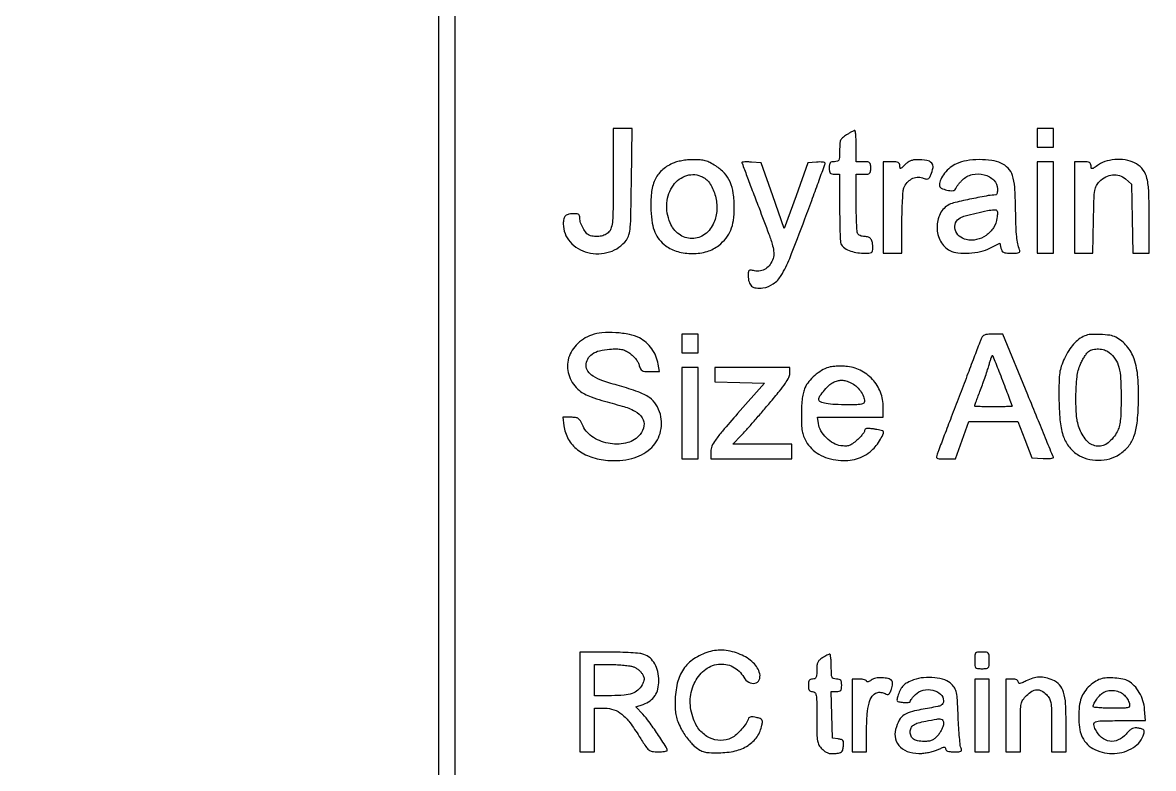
# Model space of a CAD drawing. Extents: x 56 to 1133, y 13 to 780.
# Drawn here: x 960.11 to 1006.15, y 715.21 to 745.58 of the extents above; entities that cross this region are included whole.
import ezdxf

# ---------------------------------------------------------------- set-up
doc = ezdxf.new("R2010")
doc.units = 0
doc.header["$MEASUREMENT"] = 0

msp = doc.modelspace()

# ---------------------------------------------------------------- linework, layer by layer
for points in [[(1017.40694, 575.895877, -0.000001), (1070.584681, 576.252606, -0.000002), (1122.697079, 576.601864, -0.000762)], [(949.508039, 401.901185, -0.000001), (949.529232, 360.757398, -0.000095)], [(949.909968, 360.762414, -0.000001), (949.931161, 401.901185, -0.259795)], [(529.032925, 286.436984, -0.000002), (529.83462, 265.012438, -0.000004), (530.769888, 240.009811, -0.000003), (531.839084, 211.4154, 0.000001), (532.991169, 180.601107, 0.000001), (534.178651, 148.843697, 0.000001), (535.23949, 120.47627, 0.000003), (535.941746, 101.701946, 0.000115)], [(1130.14234, 577.288816, 0.000001), (1112.945079, 577.188951, 0.000111)], [(1054.539, 779.665964, 0.000045), (1012.645805, 779.660199, 0.000367), (993.484772, 779.641753, 0.000073), (980.860027, 779.618477, 0.065274), (980.269703, 779.539886, 0.068288), (979.221637, 779.097905, 0.065374), (978.313972, 778.384684, 0.064634), (977.612773, 777.452935, 0.064077), (977.170214, 776.370364, 0.064089), (977.092796, 775.787679, 0.000248), (977.068698, 769.076013, 0.000682), (977.050804, 758.73792, 0.000086), (977.046404, 736.355024, 0.000079), (977.050394, 706.439779, 0.003156), (977.093901, 699.852335, 0.011139), (977.208069, 696.609751, 0.108434), (977.576789, 695.295359, 0.060292), (978.162521, 694.457229, 0.061293), (978.928359, 693.788287, 0.059922), (979.849985, 693.313348, 0.053366), (980.8947, 693.047141, 0.035728), (982.119406, 692.959489, 0.000005), (1054.580027, 692.958571, 0.000005), (1127.038215, 692.959144, 0.035582)], [(709.138363, 517.551959, 0.000072), (709.121796, 442.82444, 0.000019), (709.1172, 324.090018, -0.000009), (709.114218, 161.564965, -0.000147)], [(709.450724, 554.916273, 0.000002), (709.414274, 575.305401, 0.198447)], [(528.70788, 577.073614, 0.000003), (528.686579, 549.005158, 0.000159)], [(1130.319428, 549.297508, 0.000003), (1130.298148, 577.178284, 0.310328)], [(999.895262, 130.411957, -0.000016), (999.889323, 214.686923, -0.00001), (999.8874, 314.7966)], [(1055.1312, 693.652906, -0.000069), (1021.112034, 693.6461, -0.000238), (999.008298, 693.655279, -0.000033), (982.023297, 693.671557, -0.028092), (981.197714, 693.718829, -0.013466), (980.791635, 693.776176, -0.022569), (980.454763, 693.848808, -0.024887), (980.150267, 693.945424, -0.022067), (979.844114, 694.075276, -0.059124), (979.149334, 694.514145, -0.053227), (978.548775, 695.117647, -0.05326), (978.089482, 695.833922, -0.059366), (977.811922, 696.605856, -0.056694), (977.723738, 697.380759, -0.000011), (977.722823, 736.358283, -0.000011), (977.723684, 775.335814, -0.056695)], [(1131.442712, 775.016829, -0.000014), (1131.443689, 736.357733, -0.000014), (1131.442532, 697.691612, -0.046875)], [(949.534419, 437.103757, -0.000003), (949.50785, 417.314747, -0.198562)], [(949.93135, 417.399347, -0.000003), (949.904781, 437.177782, -0.000198)], [(1016.87865, 778.973761, -0.000057), (1054.7505, 778.970064)], [(980.964373, 778.942442, -0.000031), (995.954599, 778.96117, -0.000293)], [(867.494661, 577.364799, 0.000005), (856.344487, 577.379916, 0.00021)]]:
    msp.add_lwpolyline(points, format="xyb")
for points in [[(984.1518, 739.250752, -0.001578), (984.147838, 737.995395, -0.017989), (984.126895, 737.500419, -0.048834), (984.078425, 737.227639, -0.119713), (983.979304, 737.051152, -0.09601), (983.825886, 736.939448, -0.068347), (983.62231, 736.876156, -0.064797), (983.39771, 736.868173, -0.068236), (983.18269, 736.918552, -0.134025), (983.05723, 737.01058, -0.043018), (982.928439, 737.204826, -0.043263), (982.83019, 737.42902, -0.08182), (982.7982, 737.623199, 0.071025), (982.786616, 737.704334, 0.147067), (982.752097, 737.757523, 0.128317), (982.690174, 737.787272, 0.048192), (982.593619, 737.7966, 0.039654), (982.353467, 737.777524, 0.142927), (982.216117, 737.712449, 0.159488), (982.143887, 737.58863, 0.052994), (982.1214, 737.37706, 0.185486), (982.400101, 736.651636, 0.148186), (983.122645, 736.215613, 0.138212), (984.006042, 736.238549, 0.158606), (984.692857, 736.723947, 0.095513), (984.795646, 736.936455, 0.043835), (984.848667, 737.240845, 0.016737), (984.876346, 737.779135, 0.001545), (984.89612, 739.113897), (984.921339, 741.2652), (984.53657, 741.2652), (984.1518, 741.2652)], [(993.64815, 741.001667, 0.034248), (993.491105, 740.885208, 0.114121), (993.415224, 740.782649, 0.087423), (993.381536, 740.642145, 0.015232), (993.3732, 740.368592, -0.008912), (993.368179, 740.086915, -0.099782), (993.342262, 739.978449, -0.220968), (993.282477, 739.927848, -0.066962), (993.1617, 739.9116, 0.047675), (993.049653, 739.900892, 0.173074), (992.988975, 739.86507, 0.144586), (992.958426, 739.79431, 0.030103), (992.9502, 739.6578, 0.030103), (992.958426, 739.52129, 0.144586), (992.988975, 739.45053, 0.173074), (993.049653, 739.414708, 0.047675), (993.1617, 739.404), (993.3732, 739.404), (993.3732, 738.057319, 0.003629), (993.377017, 737.53141, 0.005222), (993.388637, 737.065997, 0.002871), (993.40479, 736.67368, 0.080049), (993.425752, 736.57369, 0.142165), (993.537781, 736.42597, 0.060613), (993.755301, 736.301878, 0.053046), (994.036297, 736.217607, 0.046377), (994.341899, 736.1892, 0.01257), (994.569253, 736.194917, 0.110006), (994.665858, 736.221592, 0.209197), (994.71207, 736.279944, 0.06443), (994.7268, 736.393781, 0.039348), (994.709117, 736.618131, 0.116644), (994.650862, 736.760033, 0.152884), (994.546431, 736.838697, 0.085751), (994.3884, 736.866, -0.04885), (994.291196, 736.87552, -0.06032), (994.204728, 736.903766, -0.069839), (994.138545, 736.94672, -0.122927), (994.101351, 736.999819, -0.078044), (994.080942, 737.095276, -0.003605), (994.065084, 737.427788, -0.005911), (994.053735, 737.824202, -0.0042), (994.05, 738.268819), (994.05, 739.404), (994.3461, 739.404, 0.021354), (994.520463, 739.41145, 0.157079), (994.596375, 739.443279, 0.185552), (994.632744, 739.510612, 0.032088), (994.6422, 739.6578, 0.032088), (994.632744, 739.804988, 0.185552), (994.596375, 739.872321, 0.157079), (994.520463, 739.90415, 0.021354), (994.3461, 739.9116), (994.05, 739.9116), (994.05, 740.5461, 0.009383), (994.045436, 740.789279, 0.015592), (994.031362, 740.993797, 0.009378), (994.01183, 741.157645, 0.380934), (993.98655, 741.179175, 0.105735), (993.948315, 741.170095, 0.009816), (993.860972, 741.126444, 0.012286), (993.758084, 741.069208, 0.009343)], [(986.556251, 739.83577, 0.080887), (986.129747, 739.551593, 0.099086), (985.850393, 739.163664, 0.081605), (985.70829, 738.637378, 0.038854), (985.691969, 737.934067, 0.025403), (985.747032, 737.412896, 0.060074), (985.853284, 737.037839, 0.073582), (986.02918, 736.74636, 0.057396), (986.296013, 736.489546, 0.096541), (986.780062, 736.250256, 0.06863), (987.381859, 736.171831, 0.068939), (987.979427, 736.259162, 0.099741), (988.450973, 736.505615, 0.052644), (988.747982, 736.802755, 0.071968), (988.941069, 737.127592, 0.064155), (989.047964, 737.5223, 0.03285), (989.084243, 738.034851, 0.035814), (989.044491, 738.630757, 0.069829), (988.914185, 739.087971, 0.081175), (988.679955, 739.446215, 0.066237), (988.328403, 739.740797, 0.023153), (988.095992, 739.87352, 0.050603), (987.905113, 739.947876, 0.048622), (987.698458, 739.984025, 0.019911), (987.413487, 739.994342, 0.022373), (987.17882, 739.982983, 0.022455), (986.946397, 739.950701, 0.023676), (986.732974, 739.900672, 0.037198)], [(989.397, 739.881087, 0.089569), (989.402571, 739.850235, 0.000143), (989.597551, 739.328449, 0.001127), (989.817983, 738.74309, 0.000696), (990.079728, 738.055633, -0.002102), (990.493321, 736.960097, -0.020784), (990.645926, 736.492109, -0.052693), (990.694444, 736.206672, -0.095754), (990.664378, 735.972785, -0.069315), (990.541606, 735.723221, -0.097286), (990.365773, 735.548842, -0.105849), (990.149138, 735.463226, -0.095706), (989.908038, 735.469345, 0.020177), (989.753021, 735.49689, 0.193944), (989.689325, 735.480787, 0.21334), (989.65798, 735.425998, 0.024826), (989.6508, 735.281491, 0.064574), (989.685242, 735.015919, 0.154288), (989.79035, 734.849785, 0.149858), (989.974277, 734.771363, 0.059787), (990.251222, 734.775213, 0.119091), (990.672491, 734.9388, 0.10465), (990.996358, 735.283124, 0.042318), (991.340677, 735.975185, 0.004953), (991.960491, 737.586693, 0.000952), (992.275036, 738.434251, 0.001525), (992.539975, 739.159133, 0.000267), (992.771832, 739.80062, 0.08679), (992.781, 739.853041, 0.34414), (992.761348, 739.878212, 0.031341), (992.677751, 739.893628, 0.030201), (992.564263, 739.900366, 0.018203), (992.429515, 739.895314), (992.07803, 739.8693), (991.597886, 738.527935), (991.117742, 737.18657), (990.650394, 738.527935), (990.183047, 739.8693), (989.790023, 739.895085, 0.009459), (989.639323, 739.902112, 0.015821), (989.512451, 739.90161, 0.009679), (989.410863, 739.896021, 0.39261)], [(996.034255, 739.788545, -0.006402), (995.904899, 739.662461, -0.140625), (995.858571, 739.63832, -0.431153), (995.833066, 739.656268, -0.035882), (995.8266, 739.746245, 0.100271), (995.80964, 739.829968, 0.181074), (995.762166, 739.880115, 0.096363), (995.66853, 739.905263, 0.017564), (995.4882, 739.9116), (995.1498, 739.9116), (995.1498, 738.0504), (995.1498, 736.1892), (995.5305, 736.1892), (995.9112, 736.1892), (995.9112, 737.410393, -0.006106), (995.917102, 737.89361, -0.007972), (995.934942, 738.335306, -0.006129), (995.960215, 738.703294, -0.070741), (995.992024, 738.844168, -0.084361), (996.118545, 739.059292, -0.094129), (996.304984, 739.211024, -0.09994), (996.524393, 739.277982, -0.108525), (996.745764, 739.251464, 0.025938), (996.887824, 739.210065, 0.145161), (996.966074, 739.214499, 0.164963), (997.023866, 739.260463, 0.036114), (997.085612, 739.373563, 0.065341), (997.176684, 739.671103, 0.230002), (997.121836, 739.857894, 0.172916), (996.922463, 739.964391, 0.036019), (996.520705, 739.995045, 0.049326), (996.386418, 739.982326, 0.052159), (996.259844, 739.943557, 0.051259), (996.142166, 739.878675, 0.044803)], [(998.133698, 739.830061, 0.064977), (997.878826, 739.67172, 0.05154), (997.650135, 739.441531, 0.054116), (997.487542, 739.188431, 0.115687), (997.434316, 738.963683, 0.278652), (997.509363, 738.838862, 0.068229), (997.744364, 738.753157, 0.069909), (997.989754, 738.734996, 0.304775), (998.09928, 738.819541, -0.068885), (998.12898, 738.879592, -0.01589), (998.195529, 738.971128, -0.016121), (998.279674, 739.072531, -0.015129), (998.371921, 739.170537, -0.143587), (998.771446, 739.388888, -0.116683), (999.261321, 739.38038, -0.131798), (999.653609, 739.160039, -0.201915), (999.8028, 738.80566, -0.026611), (999.797746, 738.710761, -0.041997), (999.782328, 738.63075, -0.051314), (999.759998, 738.574328, -0.279832), (999.733108, 738.558, 0.045576), (999.425575, 738.529909, 0.005382), (998.751064, 738.398128, 0.004494), (998.071281, 738.251321, 0.063354), (997.837282, 738.166375, 0.158245), (997.46794, 737.794624, 0.121382), (997.338473, 737.233292, 0.119862), (997.484261, 736.670538, 0.152158), (997.865155, 736.296197, 0.09368), (998.188772, 736.200363, 0.039644), (998.643358, 736.190431, 0.039281), (999.113694, 736.254757, 0.063636), (999.493494, 736.389767), (999.889665, 736.590334), (999.940004, 736.389767, 0.070712), (999.983421, 736.283264, 0.152898), (1000.048126, 736.224294, 0.092745), (1000.157841, 736.196202, 0.016425), (1000.370923, 736.1892, 0.011749), (1000.574069, 736.193974, 0.085684), (1000.668851, 736.214965, 0.244418), (1000.704586, 736.25718, 0.148434), (1000.69979, 736.323959, -0.039659), (1000.627167, 736.569897, -0.028018), (1000.583577, 736.85478, -0.0159), (1000.556959, 737.27002, -0.003223), (1000.537934, 738.0081, 0.011682), (1000.500623, 738.881598, 0.061506), (1000.410657, 739.352159, 0.112749), (1000.23707, 739.64418, 0.091974), (999.941791, 739.857892, 0.079413), (999.568648, 739.96704, 0.035382), (999.055819, 739.995451, 0.035363), (998.535245, 739.950525, 0.067439)], [(1003.917706, 739.78725, -0.005653), (1003.72197, 739.657628, -0.10971), (1003.654245, 739.632516, -0.386016), (1003.62027, 739.655773, -0.058503), (1003.6098, 739.74495, 0.098442), (1003.592974, 739.829581, 0.182148), (1003.545703, 739.880034, 0.097204), (1003.452287, 739.905266, 0.017503), (1003.2714, 739.9116), (1002.933, 739.9116), (1002.933, 738.0504), (1002.933, 736.1892), (1003.307878, 736.1892), (1003.682757, 736.1892), (1003.709728, 737.541108, -0.002534), (1003.731467, 738.4099, -0.030936), (1003.761996, 738.741021, -0.082388), (1003.826721, 738.937523, -0.075979), (1003.952747, 739.108832, -0.076191), (1004.20855, 739.296432, -0.096977), (1004.488641, 739.379203, -0.103431), (1004.765287, 739.348048, -0.098225), (1005.012055, 739.208687), (1005.2595, 738.996038), (1005.286343, 737.592619), (1005.313187, 736.1892), (1005.645893, 736.1892), (1005.9786, 736.1892), (1005.9786, 737.630117, 0.008396), (1005.96083, 738.688297, 0.050201), (1005.88729, 739.234215, 0.10013), (1005.731057, 739.571471, 0.097779), (1005.454941, 739.824831, 0.08463), (1005.105686, 739.963782, 0.058626), (1004.681558, 740.003202, 0.058623), (1004.259836, 739.943103, 0.084592)], [(987.787809, 739.295397, -0.13704), (988.10806, 739.002508, -0.077823), (988.315182, 738.515707, -0.072778), (988.372684, 737.951922, -0.088258), (988.25703, 737.434048, -0.132684), (987.889974, 736.960716, -0.162313), (987.362118, 736.782537, -0.162998), (986.834614, 736.957013, -0.1339), (986.468048, 737.427387, -0.119139), (986.339936, 738.228276, -0.134945), (986.603783, 738.958308, -0.167505), (987.150569, 739.351799, -0.192392)], [(999.778574, 737.619084, -0.106026), (999.636235, 737.222503, -0.100621), (999.341775, 736.910466, -0.10092), (998.949661, 736.738806, -0.107332), (998.53064, 736.739794, -0.126195), (998.241714, 736.885567, -0.146682), (998.078454, 737.145288, -0.16926), (998.096738, 737.424251, -0.171299), (998.284433, 737.629772, -0.057721), (998.481984, 737.707781, -0.006993), (998.935598, 737.822053, -0.00824), (999.393112, 737.922593, -0.036647), (999.665889, 737.957305, -0.09589), (999.747611, 737.945965, -0.234173), (999.789281, 737.903982, -0.101647), (999.799914, 737.815059, -0.012436)], [(983.276629, 732.856076, 0.111334), (982.6479, 732.445918, 0.139732), (982.31973, 731.835586, 0.146687), (982.370411, 731.166658, 0.126766), (982.780435, 730.59123, 0.057161), (982.984489, 730.455987, 0.031239), (983.260335, 730.336538, 0.016466), (983.697618, 730.194889, 0.002931), (984.525235, 729.961846, -0.055327), (985.038922, 729.757176, -0.131131), (985.337615, 729.478653, -0.182445), (985.403329, 729.152177, -0.126729), (985.250277, 728.804233, -0.162935), (984.745992, 728.472941, -0.101888), (984.033945, 728.433638, -0.099521), (983.350229, 728.68037, -0.147755), (982.927289, 729.150413, 0.019903), (982.819529, 729.357851, 0.108341), (982.735162, 729.451228, 0.125321), (982.625445, 729.493892, 0.03039), (982.4297, 729.5058), (982.099122, 729.5058), (982.145322, 729.161351, 0.096863), (982.328227, 728.621122, 0.095947), (982.701604, 728.187504, 0.086043), (983.247793, 727.891289, 0.061371), (983.930696, 727.750946, 0.079199), (984.907763, 727.827282, 0.121259), (985.658696, 728.215727, 0.144179), (986.061905, 728.850793, 0.132251), (986.074574, 729.626416, 0.080258), (985.9053, 730.019297, 0.099532), (985.630008, 730.305825, 0.065699), (985.175066, 730.540235, 0.01805), (984.4056, 730.785416, -0.014009), (983.727969, 730.99532, -0.056193), (983.336106, 731.180123, -0.10434), (983.126995, 731.379218, -0.151647), (983.052, 731.6208, -0.126871), (983.118102, 731.877114, -0.115909), (983.301435, 732.07969, -0.088789), (983.601689, 732.216419, -0.047209), (984.006483, 732.280026, -0.015113), (984.299388, 732.289193, -0.050463), (984.490512, 732.270059, -0.063364), (984.649917, 732.215961, -0.03485), (984.8286, 732.112844, -0.039682), (984.953477, 732.01342, -0.036462), (985.064952, 731.89284, -0.03801), (985.152579, 731.764014, -0.058369), (985.205645, 731.640133, 0.034999), (985.264825, 731.481989, 0.151729), (985.330792, 731.408159, 0.118091), (985.436353, 731.374888, 0.017561), (985.660864, 731.367), (986.035139, 731.367), (985.986525, 731.666569, 0.059384), (985.893028, 731.992324, 0.05556), (985.724088, 732.294959, 0.05607), (985.494438, 732.550459, 0.062949), (985.221925, 732.737246, 0.071044), (984.815064, 732.878104, 0.03262), (984.2571, 732.94891, 0.032614), (983.69529, 732.946553, 0.071842)], [(999.133572, 732.69945, 0.000301), (999.080736, 732.561124, 0.000008), (998.840608, 731.931308, 0.000016), (998.558863, 731.192229, 0.000011), (998.238534, 730.3518, -0.000042), (997.918145, 729.511372, -0.000062), (997.636215, 728.772292, -0.000029), (997.395858, 728.142542, -0.001156), (997.342662, 728.00415, 0.054053), (997.312904, 727.892866, 0.312006), (997.338079, 727.840961, 0.121624), (997.421381, 727.817701, 0.007556), (997.67952, 727.8138), (998.090052, 727.8138), (998.3646, 728.5752), (998.639148, 729.3366), (999.635424, 729.3366), (1000.631699, 729.3366), (1000.917477, 728.59635), (1001.203254, 727.8561), (1001.653751, 727.83023, 0.015189), (1001.824463, 727.825622, 0.027945), (1001.963168, 727.833851, 0.031521), (1002.060317, 727.851345, 0.455504), (1002.074473, 727.878887, 0.002203), (1002.050691, 727.937664, 0.000007), (1001.756113, 728.656554, 0.000041), (1001.42267, 729.470063, 0.000026), (1001.032502, 730.421607), (1000.020305, 732.8898), (999.613358, 732.8898, 0.016132), (999.390489, 732.882607, 0.078452), (999.267544, 732.854971, 0.129197), (999.190402, 732.798173, 0.078585)], [(1003.350384, 732.820404, 0.061366), (1003.117951, 732.683594, 0.046584), (1002.900903, 732.482335, 0.041782), (1002.703585, 732.220886, 0.031234), (1002.530256, 731.904021, 0.024568), (1002.398866, 731.583441, 0.049694), (1002.333939, 731.318746, 0.031446), (1002.307194, 730.978135, 0.005021), (1002.303549, 730.3095, 0.019754), (1002.34385, 729.396154, 0.056382), (1002.467704, 728.773148, 0.08119), (1002.692389, 728.331824, 0.088656), (1003.040386, 728.000399, 0.079949), (1003.441303, 727.819143, 0.066299), (1003.906068, 727.757133, 0.066326), (1004.370676, 727.818926, 0.080152), (1004.771137, 727.999996, 0.07391), (1005.128578, 728.321267, 0.08543), (1005.356135, 728.718112, 0.060724), (1005.485385, 729.272884, 0.019921), (1005.542281, 730.111272, 0.026503), (1005.516528, 731.138221, 0.064239), (1005.361375, 731.87935, 0.088764), (1005.066437, 732.404491, 0.101534), (1004.619124, 732.765939, 0.084228), (1004.37631, 732.843502, 0.024562), (1003.984242, 732.879681, 0.024354), (1003.591707, 732.877406, 0.088965)], [(1000.007785, 730.998558, -0.001066), (1000.156223, 730.612046, -0.001701), (1000.281256, 730.281015, -0.000322), (1000.390332, 729.988657, -0.08935), (1000.395, 729.962743, -0.398977), (1000.381936, 729.948977, -0.001938), (1000.171339, 729.938771, -0.00696), (999.925554, 729.93124, -0.004178), (999.6336, 729.9288, -0.004544), (999.341647, 729.931453, -0.007567), (999.095861, 729.939643, -0.002286), (998.886312, 729.950762, -0.397446), (998.8722, 729.965712, -0.086195), (998.876935, 729.992973, -0.000917), (998.94198, 730.173535, -0.002879), (999.018702, 730.381547, -0.001864), (999.109748, 730.621362, 0.005124), (999.208943, 730.887865, 0.004091), (999.31057, 731.177102, 0.004136), (999.400255, 731.44644, 0.010424), (999.459822, 731.644376, -0.006645), (999.50471, 731.797729, -0.011749), (999.546376, 731.922813, -0.006291), (999.583359, 732.021781, -0.541764), (999.596459, 732.024541, -0.101003), (999.610978, 732.002577, -0.000366), (999.727232, 731.713212, -0.001919), (999.857609, 731.384362, -0.001202)], [(1004.340917, 732.147669, -0.075038), (1004.592117, 731.873799, -0.082951), (1004.740835, 731.546882, -0.052754), (1004.814571, 731.07804, -0.013516), (1004.832679, 730.3095, -0.005403), (1004.824289, 729.72212, -0.022106), (1004.799606, 729.366477, -0.036538), (1004.753, 729.119539, -0.057321), (1004.674139, 728.918667, -0.097604), (1004.308905, 728.469969, -0.19122), (1003.877736, 728.329419, -0.188983), (1003.463795, 728.52244, -0.095363), (1003.147812, 729.014593, -0.074264), (1003.022437, 729.544433, -0.024153), (1002.993568, 730.350437, -0.02404), (1003.042267, 731.153508, -0.077111), (1003.180991, 731.669673, -0.018396), (1003.259351, 731.830548, -0.018749), (1003.348863, 731.984186, -0.01889), (1003.436446, 732.111437, -0.070321), (1003.504749, 732.180344, -0.105549), (1003.686305, 732.265611, -0.067052), (1003.919724, 732.287816, -0.066095), (1004.154658, 732.247233, -0.094202)], [(992.923549, 731.539701, 0.05896), (992.640079, 731.410293, 0.042018), (992.35779, 731.20446, 0.042438), (992.117752, 730.957881, 0.066182), (991.961785, 730.706302, 0.047103), (991.898934, 730.522001, 0.024728), (991.854335, 730.283773, 0.020373), (991.826371, 729.989944, 0.011554), (991.815279, 729.6327, 0.009139), (991.819692, 729.206203, 0.036016), (991.846066, 728.944995, 0.051392), (991.904032, 728.7398, 0.035294), (992.008993, 728.521723, 0.067945), (992.233311, 728.229579, 0.06283), (992.533296, 727.999247, 0.058872), (992.899801, 727.83921, 0.047848), (993.320249, 727.754651, 0.042939), (993.710828, 727.748003, 0.055347), (994.063699, 727.811991, 0.057171), (994.384903, 727.949381, 0.050575), (994.681331, 728.160766, 0.048455), (994.864131, 728.355644, 0.032102), (995.035539, 728.610316, 0.025856), (995.160913, 728.853192, 0.3337), (995.140037, 728.94684, 0.120425), (995.114206, 728.959883, 0.004895), (995.01144, 728.982661, 0.008314), (994.888069, 729.006606, 0.005772), (994.74795, 729.029727, 0.013794), (994.56627, 729.052446, 0.068392), (994.463603, 729.048362, 0.16109), (994.409637, 729.019177, 0.191179), (994.3884, 728.965664, -0.143821), (994.370078, 728.903283, -0.024613), (994.297438, 728.801658, -0.025074), (994.197302, 728.687472, -0.02005), (994.078741, 728.574643, -0.021362), (993.895768, 728.42734, -0.075837), (993.762818, 728.357496, -0.084935), (993.623251, 728.334562, -0.031121), (993.423091, 728.348359, -0.09781), (993.124442, 728.449333, -0.065191), (992.836303, 728.66894, -0.06506), (992.613819, 728.955946, -0.096236), (992.508626, 729.255598), (992.471904, 729.5058), (993.810852, 729.5058), (995.1498, 729.5058), (995.1498, 729.915494, 0.09274), (995.03577, 730.524985, 0.093371), (994.709209, 731.050395, 0.093801), (994.21535, 731.419198, 0.094622), (993.622386, 731.580562, 0.017893), (993.42854, 731.588559, 0.015964), (993.22707, 731.583224, 0.016234), (993.046298, 731.566752, 0.046819)], [(988.2972, 731.242704), (988.2972, 730.949208), (989.306175, 730.925454), (990.31515, 730.9017), (989.221575, 729.65766, 0.003301), (988.599662, 728.940686, 0.022914), (988.314001, 728.574203, 0.049327), (988.173452, 728.327413, 0.105167), (988.128, 728.11371), (988.128, 727.8138), (989.7777, 727.8138), (991.4274, 727.8138), (991.4274, 728.1099), (991.4274, 728.406), (990.225386, 728.406), (989.023371, 728.406), (989.36755, 728.76555, 0.008825), (989.551618, 728.964762, 0.00211), (989.850189, 729.302422, 0.002168), (990.189791, 729.69317, 0.002144), (990.527264, 730.088299, 0.005923), (990.927167, 730.572116, 0.021031), (991.16642, 730.895596, 0.031763), (991.303496, 731.128871, 0.117476), (991.3428, 731.293849), (991.3428, 731.5362), (989.82, 731.5362), (988.2972, 731.5362)], [(993.835598, 730.908365, -0.081982), (994.035526, 730.783193, -0.055399), (994.216709, 730.58362, -0.056441), (994.345588, 730.355196, -0.100569), (994.3884, 730.144501, -0.245297), (994.354075, 730.078745, -0.103949), (994.259771, 730.038712, -0.041673), (994.076743, 730.018312, -0.006926), (993.722175, 730.0134, -0.011234), (993.186044, 730.025447, -0.033401), (992.820975, 730.0664, -0.050813), (992.592767, 730.132028, -0.306389), (992.5272, 730.228984, -0.155701), (992.574055, 730.375801, -0.025184), (992.762199, 730.614161, -0.028079), (992.979592, 730.836255, -0.089119), (993.1548, 730.946635, -0.03498), (993.329003, 731.0033, -0.075319), (993.469143, 731.01654, -0.064609), (993.620061, 730.988267, -0.020389)], [(982.7982, 717.9156), (982.7982, 715.8852), (983.0943, 715.8852), (983.3904, 715.8852), (983.3904, 716.7735), (983.3904, 717.6618), (983.810456, 717.6618, -0.083122), (984.183059, 717.599426, -0.088638), (984.505874, 717.419475, -0.061678), (984.829198, 717.080819, -0.020424), (985.216847, 716.511998, 0.006629), (985.477504, 716.105885, 0.074881), (985.605153, 715.964207, 0.135223), (985.742412, 715.903051, 0.0376), (985.979457, 715.8852, 0.014541), (986.122047, 715.889348, 0.023843), (986.242142, 715.902106, 0.020556), (986.333566, 715.920127, 0.346739), (986.3514, 715.942752, 0.145102), (986.310461, 716.080851, 0.003963), (985.959939, 716.610865, 0.008555), (985.608973, 717.113721, 0.031682), (985.362891, 717.412001), (985.081552, 717.712103), (985.375514, 717.818401, 0.067045), (985.65924, 717.966424, 0.093423), (985.858072, 718.171585, 0.089455), (985.9741, 718.442243, 0.0567), (986.013, 718.784173, 0.056995), (985.97118, 719.149852, 0.07224), (985.84773, 719.466292, 0.080764), (985.65382, 719.707376, 0.099531), (985.4059, 719.853917, 0.060358), (985.24083, 719.88994, 0.007562), (984.875136, 719.918951, 0.008809), (984.437993, 719.939259, 0.007202), (983.969976, 719.946), (982.7982, 719.946)], [(988.042852, 719.951555, 0.071642), (987.441592, 719.669716, 0.098466), (987.017289, 719.251919, 0.091731), (986.765845, 718.679468, 0.054874), (986.675649, 717.93943, 0.015421), (986.682282, 717.593955, 0.040445), (986.714623, 717.348263, 0.043477), (986.784484, 717.121321, 0.020282), (986.911791, 716.840843, 0.027061), (987.028912, 716.636644, 0.020018), (987.179143, 716.423921, 0.020358), (987.338075, 716.233551, 0.04128), (987.480476, 716.100375, 0.0291), (987.687683, 715.955172, 0.074389), (987.85575, 715.883211, 0.054697), (988.066186, 715.852103, 0.010442), (988.453376, 715.845678, 0.055107), (989.116049, 715.921815, 0.086332), (989.643875, 716.142946, 0.100418), (990.011758, 716.499052, 0.101371), (990.210233, 716.969216, 0.030726), (990.230487, 717.117265, 0.178516), (990.209164, 717.191763, 0.158893), (990.142949, 717.239391, 0.023055), (989.980423, 717.283028, 0.024513), (989.859643, 717.303411, 0.053328), (989.765756, 717.304502, 0.079383), (989.701148, 717.287772, 0.212421), (989.669782, 717.253447, -0.066104), (989.566451, 717.041577, -0.032819), (989.384892, 716.803439, -0.032796), (989.172403, 716.589751, -0.062343), (988.972314, 716.453413, -0.120055), (988.528584, 716.347347, -0.113707), (988.075944, 716.453701, -0.104667), (987.687139, 716.759079, -0.088295), (987.426535, 717.213921, -0.037968), (987.320704, 717.598913, -0.052678), (987.289597, 717.955125, -0.054099), (987.333702, 718.302623, -0.043162), (987.452813, 718.661317, -0.118719), (987.856375, 719.199723, -0.141337), (988.436484, 719.452158, -0.153064), (989.027424, 719.348195, -0.144915), (989.46855, 718.924077, 0.131888), (989.671998, 718.718211, 0.187622), (989.923323, 718.678139, 0.233554), (990.097542, 718.816648, 0.173231), (990.121769, 719.065233, 0.14648), (989.855708, 719.512332, 0.085232), (989.326785, 719.853641, 0.0792), (988.671849, 720.017344, 0.095831)], [(992.67525, 719.712654, 0.045671), (992.554042, 719.621222, 0.100788), (992.485825, 719.528119, 0.083515), (992.452283, 719.404428, 0.024546), (992.4426, 719.207305, -0.015393), (992.436538, 719.01044, -0.094433), (992.41154, 718.912488, -0.186581), (992.360503, 718.86362, -0.099015), (992.2734, 718.8462, 0.081208), (992.190888, 718.83271, 0.166173), (992.13945, 718.793325, 0.116834), (992.112005, 718.719378, 0.030703), (992.1042, 718.5924, 0.030703), (992.112005, 718.465422, 0.116834), (992.13945, 718.391475, 0.166173), (992.190888, 718.35209, 0.081208), (992.2734, 718.3386, -0.219047), (992.366826, 718.295608, -0.13841), (992.418078, 718.184782, -0.036726), (992.438873, 717.939779, -0.002813), (992.4426, 717.277255, 0.003645), (992.447476, 716.608395, 0.037727), (992.472227, 716.334123, 0.088829), (992.533345, 716.162768, 0.066497), (992.65529, 716.003219, 0.038824), (992.77605, 715.899886, 0.072898), (992.889463, 715.840171, 0.070807), (993.017489, 715.814522, 0.034766), (993.18404, 715.816714, 0.023158), (993.366849, 715.840423, 0.134904), (993.453737, 715.881696, 0.15714), (993.500419, 715.95828, 0.034782), (993.526156, 716.111757, 0.0262), (993.532933, 716.264916, 0.154227), (993.508388, 716.340448, 0.174947), (993.446729, 716.383008, 0.035912), (993.314656, 716.407857), (993.0771, 716.4351), (993.053179, 717.38685), (993.029259, 718.3386), (993.243529, 718.3386, 0.046198), (993.357562, 718.349159, 0.172941), (993.418794, 718.384802, 0.146212), (993.449541, 718.455394, 0.030113), (993.4578, 718.5924, 0.030103), (993.449574, 718.72891, 0.144586), (993.419025, 718.79967, 0.173074), (993.358347, 718.835492, 0.047675), (993.2463, 718.8462, -0.072846), (993.124817, 718.863993, -0.224968), (993.064762, 718.91811, -0.091609), (993.039474, 719.035554, -0.007344), (993.0348, 719.3538, 0.011738), (993.030234, 719.548257, 0.019491), (993.016162, 719.711631, 0.014295), (992.996459, 719.838984, 0.371895), (992.97135, 719.859149, 0.094799), (992.9343, 719.850689, 0.011477), (992.858197, 719.815187, 0.013299), (992.768979, 719.768053, 0.010592)], [(998.8722, 719.6076, 0.01583), (998.878954, 719.394321, 0.165362), (998.911856, 719.314521, 0.192545), (998.984292, 719.277587, 0.022778), (999.1683, 719.2692, 0.022778), (999.352308, 719.277587, 0.192545), (999.424744, 719.314521, 0.165362), (999.457646, 719.394321, 0.01583), (999.4644, 719.6076, 0.01583), (999.457646, 719.820879, 0.165362), (999.424744, 719.900679, 0.192545), (999.352308, 719.937613, 0.022778), (999.1683, 719.946, 0.022778), (998.984292, 719.937613, 0.192545), (998.911856, 719.900679, 0.165362), (998.878954, 719.820879, 0.01583)], [(984.973046, 719.349752, -0.051695), (985.078806, 719.300127, -0.036324), (985.186301, 719.224252, -0.036768), (985.279569, 719.135471, -0.061361), (985.341926, 719.047001, -0.033747), (985.397616, 718.923599, -0.096002), (985.413044, 718.83097, -0.092069), (985.393022, 718.73703, -0.029472), (985.330348, 718.608122, -0.086863), (985.157781, 718.396787, -0.093795), (984.92791, 718.263424, -0.063946), (984.595338, 718.19221, -0.020363), (984.08835, 718.170647), (983.3904, 718.1694), (983.3904, 718.8039), (983.3904, 719.4384), (984.054576, 719.4384, -0.011931), (984.327505, 719.431886, -0.012125), (984.598349, 719.41236, -0.011977), (984.832725, 719.384058, -0.047863)], [(994.66335, 718.80429, -0.02954), (994.590246, 718.75801, -0.065301), (994.528915, 718.733876, -0.134787), (994.489368, 718.734804, -0.331212), (994.473, 718.756803, 0.269739), (994.452967, 718.791234, 0.055985), (994.386021, 718.81994, 0.044754), (994.290349, 718.839708, 0.028587), (994.1769, 718.8462), (993.8808, 718.8462), (993.8808, 717.3657), (993.8808, 715.8852), (994.1769, 715.8852), (994.473, 715.8852), (994.473, 716.776217, -0.017308), (994.495356, 717.42184, -0.049059), (994.5703, 717.865708, -0.078268), (994.698041, 718.150588, -0.17313), (994.885081, 718.292835, -0.061353), (994.963635, 718.307517, -0.039834), (995.056112, 718.305908, -0.03971), (995.147632, 718.289594, -0.058973), (995.223355, 718.259911, 0.059899), (995.315291, 718.224068, 0.218872), (995.37534, 718.234925, 0.137365), (995.423844, 718.293938, 0.019881), (995.481461, 718.440234, 0.029959), (995.512, 718.548253, 0.038005), (995.526428, 718.65089, 0.0418), (995.524754, 718.735129, 0.172166), (995.503159, 718.780481, 0.138104), (995.34835, 718.867264, 0.052075), (995.099989, 718.90034, 0.051876), (994.844281, 718.881044, 0.111576)], [(996.385216, 718.811035, 0.029099), (996.131059, 718.699259, 0.075801), (995.969351, 718.582878, 0.081498), (995.856406, 718.428951, 0.03757), (995.760441, 718.19895, 0.017768), (995.710732, 718.029052, 0.212515), (995.722008, 717.963237, 0.203133), (995.778796, 717.925911, 0.016117), (995.960829, 717.898688, 0.023082), (996.071526, 717.890919, 0.038489), (996.164774, 717.895869, 0.046807), (996.231147, 717.910957, 0.324116), (996.2496, 717.936433, -0.142088), (996.260994, 717.975718, -0.018769), (996.310599, 718.047899, -0.02054), (996.377736, 718.130801, -0.015904), (996.457255, 718.215545, -0.138458), (996.776862, 718.394418, -0.113734), (997.169379, 718.397783, -0.131797), (997.483329, 718.234335, -0.210193), (997.6032, 717.961787, -0.10952), (997.578599, 717.850823, -0.166011), (997.510731, 717.780179, -0.06906), (997.366322, 717.729337, -0.008226), (997.03215, 717.66709, 0.013704), (996.337507, 717.529807, 0.085061), (996.003009, 717.391435, 0.131864), (995.804356, 717.176752, 0.051324), (995.652379, 716.798293, 0.137221), (995.649813, 716.407158, 0.141585), (995.851159, 716.076888, 0.120334), (996.229977, 715.868707, 0.084283), (996.716832, 715.822407, 0.023021), (996.899517, 715.844321, 0.017505), (997.097139, 715.884469, 0.017804), (997.280135, 715.935319, 0.039044), (997.414782, 715.989832, -0.01067), (997.564957, 716.060789, -0.090827), (997.637075, 716.078354, -0.281971), (997.67336, 716.05891, -0.133078), (997.6878, 716.005616, 0.196987), (997.709946, 715.951586, 0.115306), (997.769977, 715.91368, 0.063419), (997.874965, 715.891637, 0.020073), (998.035251, 715.8852, 0.011448), (998.230203, 715.889664, 0.110382), (998.309685, 715.911291, 0.293202), (998.3348, 715.955686, 0.09244), (998.315824, 716.03325, -0.079056), (998.287388, 716.137415, -0.004597), (998.254514, 716.466621, -0.006883), (998.224251, 716.861095, -0.005004), (998.201023, 717.300656, 0.003693), (998.16614, 717.995345, 0.035042), (998.12827, 718.290486, 0.080452), (998.059513, 718.474142, 0.06694), (997.932772, 718.640011, 0.115893), (997.658667, 718.809539, 0.053318), (997.246249, 718.900293, 0.050963), (996.791766, 718.904033, 0.065729)], [(1000.962788, 718.77072, -0.011329), (1000.80011, 718.692373, -0.073194), (1000.712779, 718.667257, -0.232671), (1000.668061, 718.68224, -0.200185), (1000.6488, 718.72842, 0.175381), (1000.630992, 718.777628, 0.110913), (1000.582075, 718.815235, 0.074017), (1000.502405, 718.838725, 0.034754), (1000.395, 718.8462), (1000.1412, 718.8462), (1000.1412, 717.3657), (1000.1412, 715.8852), (1000.4373, 715.8852), (1000.7334, 715.8852), (1000.7334, 716.906908, -0.003663), (1000.738298, 717.575428, -0.044481), (1000.764788, 717.830321, -0.099956), (1000.833692, 717.997136, -0.048648), (1000.980692, 718.175908, -0.056887), (1001.198419, 718.349023, -0.128054), (1001.398229, 718.411571, -0.138267), (1001.592979, 718.366764, -0.071237), (1001.794745, 718.215545, -0.069415), (1001.913091, 718.058828, -0.086713), (1001.972974, 717.886917, -0.036877), (1001.997502, 717.610422, -0.003689), (1002.0024, 716.946545), (1002.0024, 715.8852), (1002.2985, 715.8852), (1002.5946, 715.8852), (1002.5946, 716.987717, 0.01259), (1002.573134, 717.840104, 0.060142), (1002.490683, 718.319001, 0.111449), (1002.325735, 718.612087, 0.110552), (1002.050462, 718.806945, 0.043787), (1001.763215, 718.898407, 0.063594), (1001.498669, 718.923275, 0.064152), (1001.238085, 718.880841, 0.045514)], [(1003.999326, 718.847287, 0.072928), (1003.743785, 718.723046, 0.051345), (1003.499149, 718.516683, 0.051346), (1003.301703, 718.264813, 0.072951), (1003.186736, 718.005009, 0.047528), (1003.120307, 717.631439, 0.03133), (1003.11229, 717.194846, 0.031639), (1003.15708, 716.779954, 0.071409), (1003.254313, 716.479897, 0.171351), (1003.770192, 715.974188, 0.123037), (1004.569246, 715.819525, 0.125921), (1005.33335, 716.059388, 0.182604), (1005.759581, 716.614434, 0.061163), (1005.776153, 716.710131, 0.196432), (1005.755086, 716.769947, 0.137322), (1005.691217, 716.811004, 0.025249), (1005.554026, 716.845725, 0.049653), (1005.405238, 716.860379, 0.10964), (1005.294422, 716.835661, 0.083007), (1005.185841, 716.760817, 0.020284), (1005.035458, 716.602941, -0.106099), (1004.719105, 716.367964, -0.144922), (1004.369501, 716.318838, -0.14076), (1004.042086, 716.468172, -0.097928), (1003.788902, 716.789088, -0.089695), (1003.72639, 716.995687, -0.344448), (1003.791839, 717.102789, -0.085157), (1004.024007, 717.14718, -0.004754), (1004.762376, 717.1542), (1005.830352, 717.1542), (1005.792272, 717.613397, 0.056948), (1005.72256, 717.963566, 0.05285), (1005.57464, 718.29849, 0.055592), (1005.370061, 718.577573, 0.08414), (1005.132573, 718.761615, 0.074671), (1004.907694, 718.841753, 0.029462), (1004.58129, 718.885875, 0.029608), (1004.248277, 718.891289, 0.066095)], [(1004.975415, 718.188494, -0.036191), (1005.032992, 718.118776, -0.022397), (1005.090636, 718.02947, -0.022422), (1005.139904, 717.935651, -0.03715), (1005.17176, 717.85215, -0.12674), (1005.175875, 717.744066, -0.280764), (1005.121119, 717.686631, -0.06227), (1004.965468, 717.665098, -0.003272), (1004.461501, 717.6618, -0.007758), (1004.167579, 717.666361, -0.012955), (1003.920617, 717.680438, -0.006578), (1003.719113, 717.699843, -0.396184), (1003.697398, 717.72525, -0.111511), (1003.734473, 717.85957, -0.035775), (1003.845573, 718.035624, -0.036303), (1003.987215, 718.201406, -0.068143), (1004.126712, 718.308582, -0.096817), (1004.329501, 718.377138, -0.06849), (1004.5705, 718.376223, -0.068667), (1004.801617, 718.310344, -0.09865)], [(997.6032, 717.033791, -0.07819), (997.587951, 716.936872, -0.031964), (997.538863, 716.812543, -0.030654), (997.468003, 716.683212, -0.03426), (997.38418, 716.568491, -0.03319), (997.25481, 716.433965, -0.078582), (997.139005, 716.357805, -0.076364), (997.003273, 716.31988, -0.030018), (996.8089, 716.3082, -0.041432), (996.550694, 716.329633, -0.11044), (996.380397, 716.398764, -0.146322), (996.283799, 716.519546, -0.096301), (996.2496, 716.695461, -0.106402), (996.284658, 716.858341, -0.135289), (996.38249, 716.976165, -0.083143), (996.567699, 717.064035, -0.022145), (996.886649, 717.139659, -0.006), (997.330061, 717.218755, -0.077959), (997.497171, 717.220245, -0.251732), (997.574541, 717.162651, -0.109858)]]:
    msp.add_lwpolyline(points, format="xyb", close=True)
for points in [[(1001.4102, 740.8845), (1001.4102, 740.5038), (1001.7486, 740.5038), (1002.087, 740.5038), (1002.087, 740.8845), (1002.087, 741.2652), (1001.7486, 741.2652), (1001.4102, 741.2652)], [(1001.4102, 738.0504), (1001.4102, 736.1892), (1001.7486, 736.1892), (1002.087, 736.1892), (1002.087, 738.0504), (1002.087, 739.9116), (1001.7486, 739.9116), (1001.4102, 739.9116)], [(986.9436, 732.5091), (986.9436, 732.1284), (987.282, 732.1284), (987.6204, 732.1284), (987.6204, 732.5091), (987.6204, 732.8898), (987.282, 732.8898), (986.9436, 732.8898)], [(986.9436, 729.675), (986.9436, 727.8138), (987.282, 727.8138), (987.6204, 727.8138), (987.6204, 729.675), (987.6204, 731.5362), (987.282, 731.5362), (986.9436, 731.5362)], [(998.8722, 717.3657), (998.8722, 715.8852), (999.1683, 715.8852), (999.4644, 715.8852), (999.4644, 717.3657), (999.4644, 718.8462), (999.1683, 718.8462), (998.8722, 718.8462)]]:
    msp.add_lwpolyline(points, close=True)

doc.saveas('drawing.dxf')
